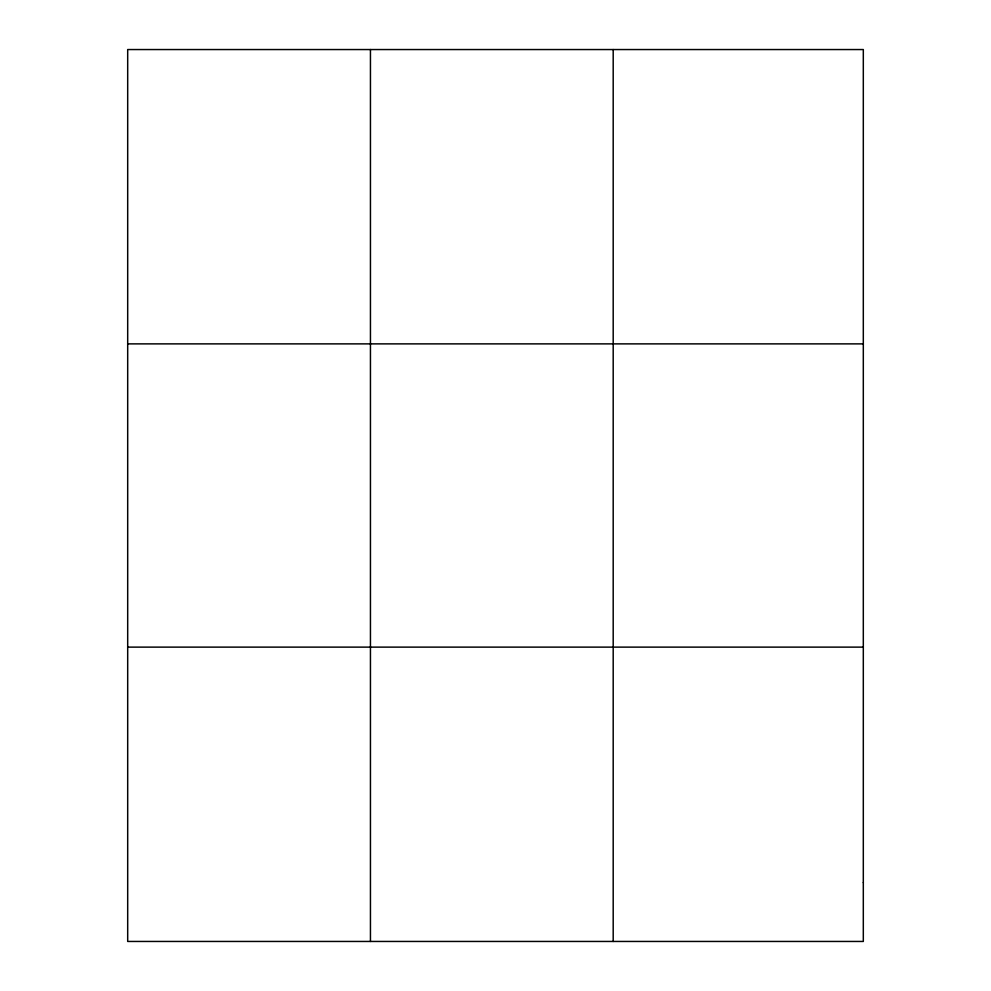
<?xml version="1.0" encoding="UTF-8"?>
<svg xmlns="http://www.w3.org/2000/svg" width="991" height="991" viewBox="0 0 991 991"><rect width="100%" height="100%" fill="white"/><g stroke="black" fill="none" stroke-linecap="round" stroke-linejoin="round"><path stroke-width="1.49" d="M370.448 49.55L370.448 941.45M613.194 49.55L613.194 941.45M127.69 343.877L863.31 343.877M127.69 647.123L863.31 647.123M863.31 882.585L863.31 941.45L127.69 941.45L127.69 49.55L863.31 49.55L863.31 882.585"/></g></svg>
